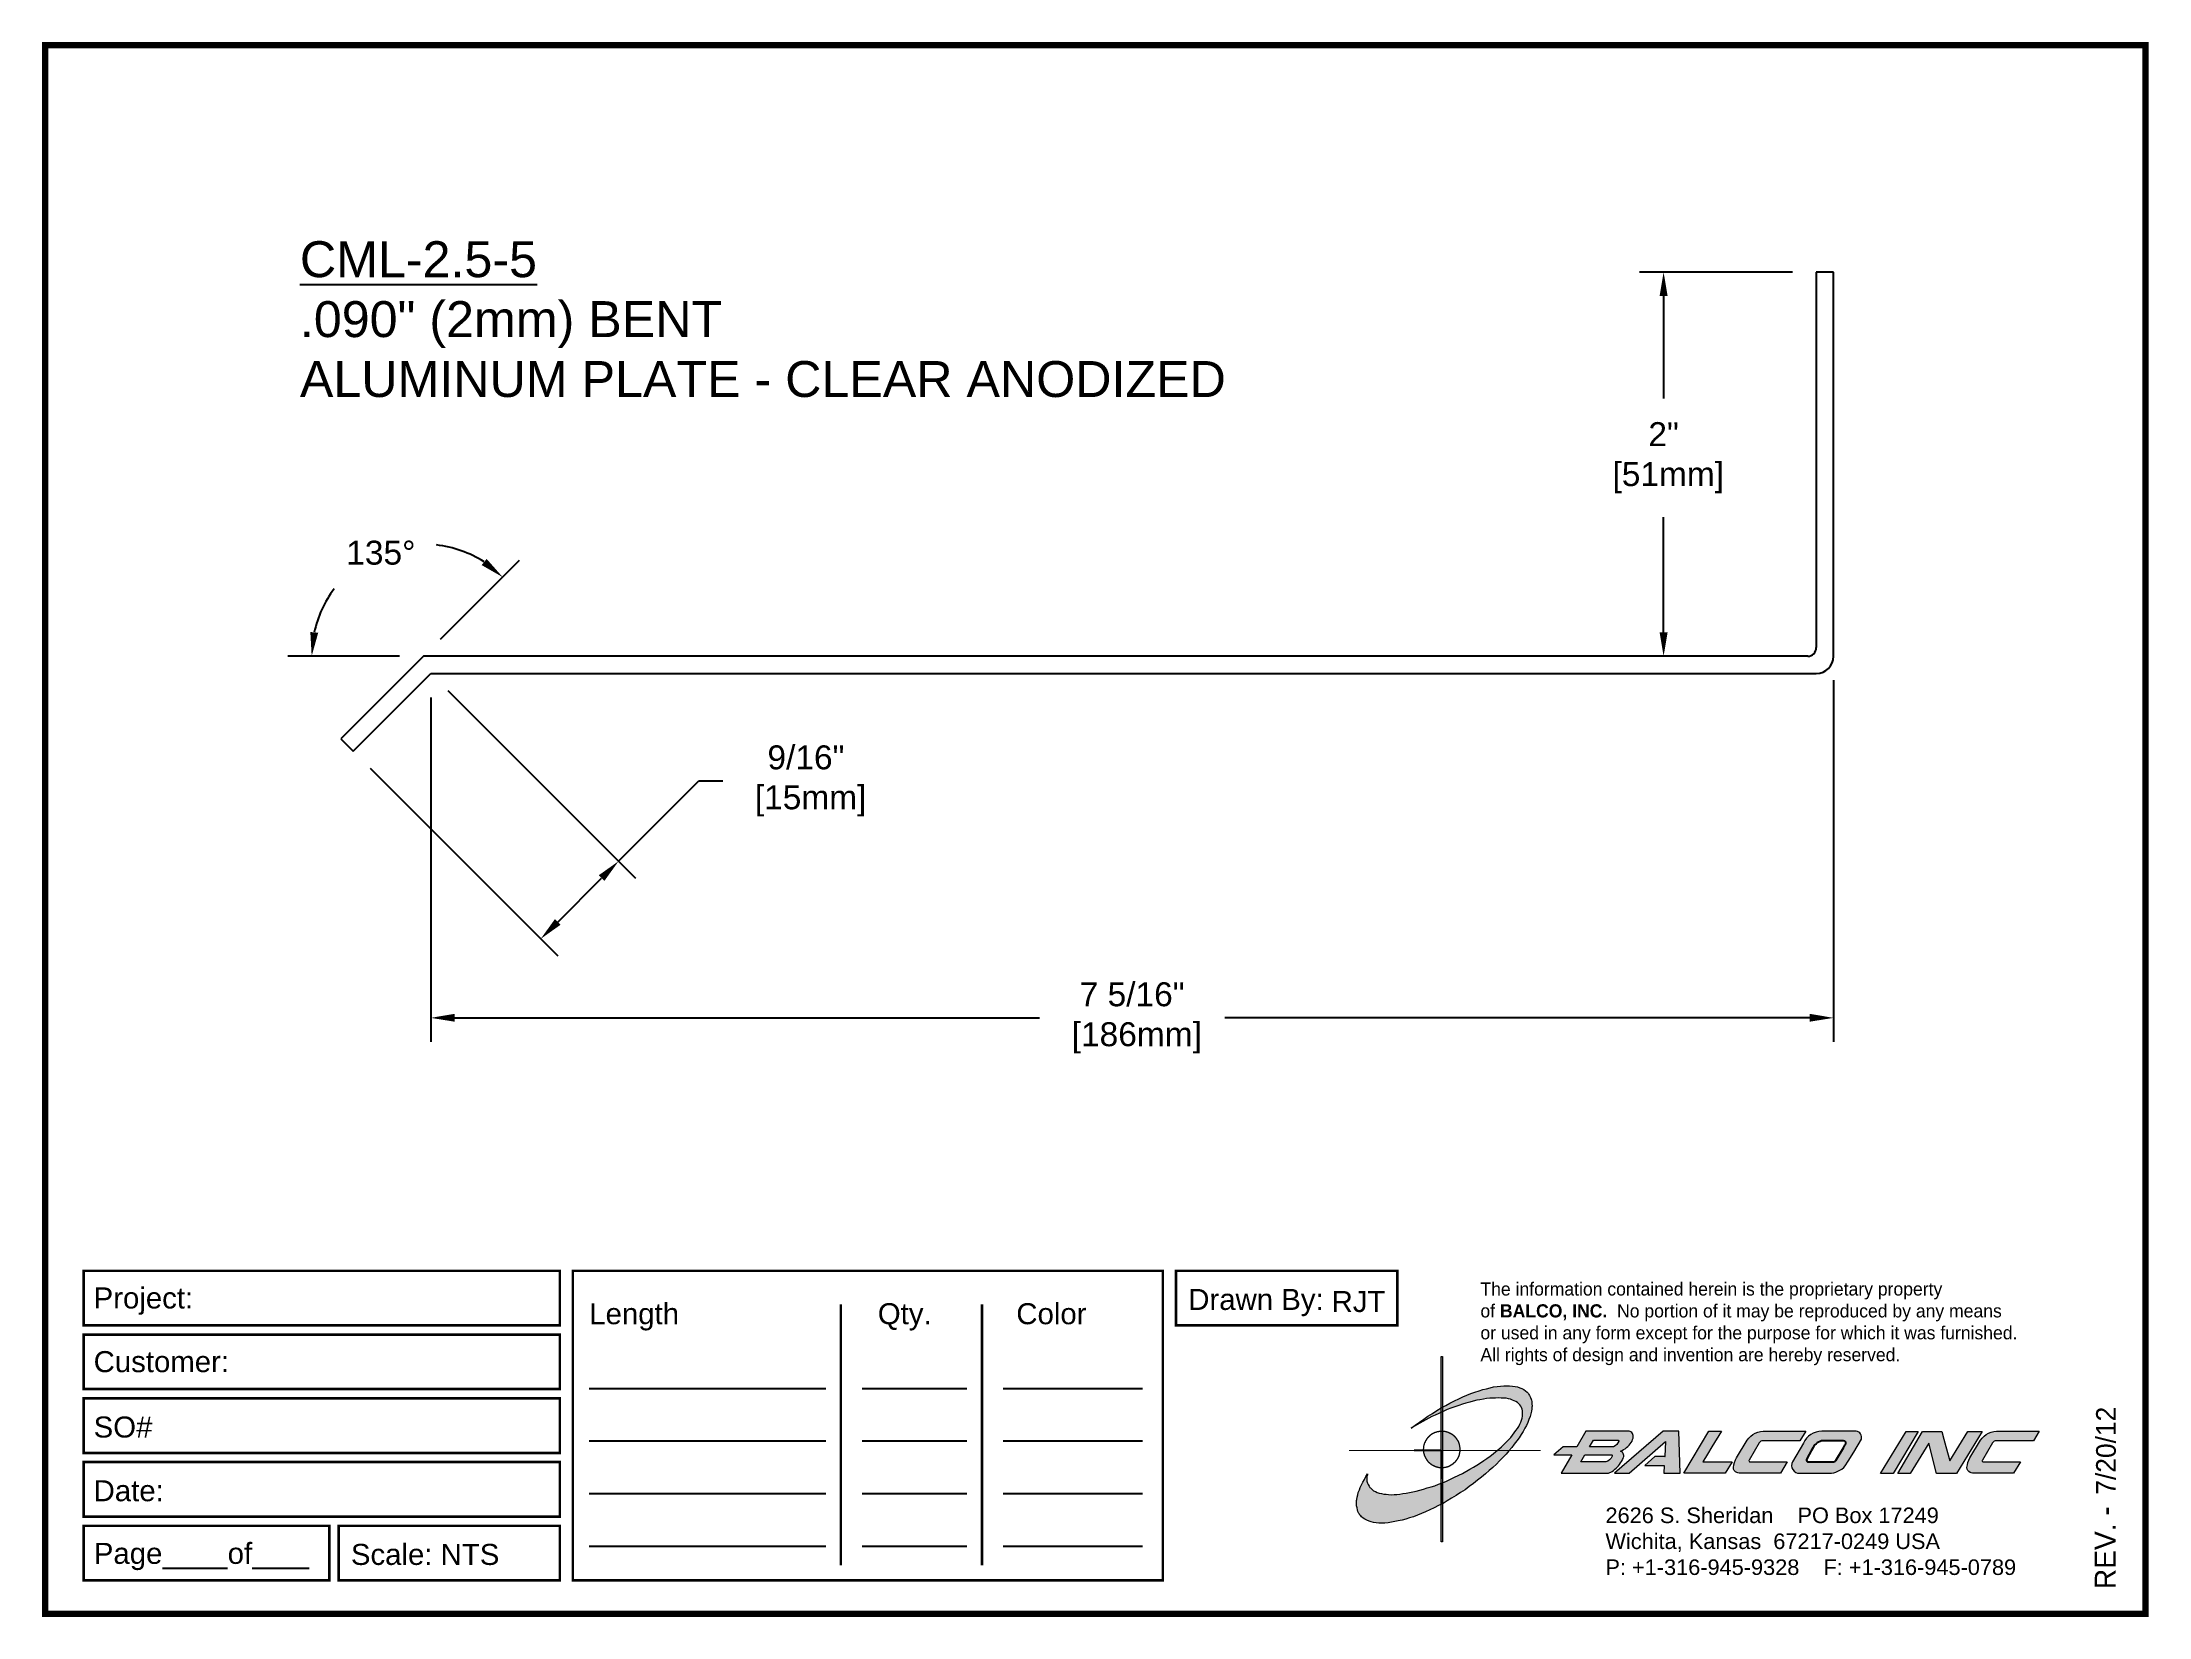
# Paper-space layout 'Breakout' of a CAD drawing. Header units: inches. Extents: x 0 to 10, y 0 to 7.5.
# The model-space entities are those that its viewports show. They can reach past a viewport. Long polylines and large blocks are cut down to what shows.
import ezdxf

# ---------------------------------------------------------------- set-up
doc = ezdxf.new("R2010")
doc.units = ezdxf.units.IN
doc.header["$MEASUREMENT"] = 0
for name, color, linetype in [('Border', 7, 'Continuous'), ('Dimensions', 3, 'Continuous'), ('Metals', 7, 'Continuous'), ('TEXT', 2, 'Continuous')]:
    doc.layers.add(name, color=color, linetype=linetype)
doc.styles.add('ARIAL', font='arial.ttf')
doc.styles.add('Copyright', font='ERASDEMI.TTF')
doc.dimstyles.new('Arial', dxfattribs={"dimtxt": 0.125, "dimasz": 0.125, "dimexe": 0.125, "dimexo": 0.125, "dimgap": 0.125, "dimtad": 0, "dimtih": 1, "dimtoh": 1, "dimdec": 4, "dimzin": 3, "dimdsep": 46, "dimlunit": 4, "dimtxsty": 'ARIAL', "dimcen": 0.125, "dimadec": 0, "dimazin": 0, "dimtfac": 1, "dimtdec": 4, "dimtofl": 0, "dimtmove": 0, "dimatfit": 3, "dimfxl": 0, "dimfrac": 2, "dimtolj": 1, "dimtzin": 0, "dimarcsym": 0})

# ---------------------------------------------------------------- blocks, each defined once
blk = doc.blocks.new('ACADlogo')
h = blk.add_hatch(color=256)
h.paths.add_polyline_path([(-3.346, 1.223), (-3.351, 1.223), (-3.351, 0.979), (-3.346, 0.982)])
h.paths.add_polyline_path([(-3.346, 0.961), (-3.351, 0.959), (-3.351, 0.868), (-3.346, 0.868)])
h.paths.add_polyline_path([(-3.346, 0.777), (-3.351, 0.777), (-3.351, 0.699), (-3.351, 0.695), (-3.35, 0.695), (-3.346, 0.695)])
h.paths.add_polyline_path([(-3.346, 0.864), (-3.346, 0.868), (-3.35, 0.868), (-3.351, 0.868), (-3.351, 0.777), (-3.346, 0.777), (-3.346, 0.778), (-3.348, 0.778)])
h.paths.add_polyline_path([(-3.346, 0.524), (-3.351, 0.521), (-3.351, 0.342), (-3.346, 0.342)])
h.paths.add_polyline_path([(-3.346, 0.695), (-3.351, 0.695), (-3.351, 0.621), (-3.346, 0.623)])
h.paths.add_polyline_path([(-3.346, 0.623), (-3.351, 0.621), (-3.351, 0.521), (-3.346, 0.524)])
h.paths.add_polyline_path([(-3.346, 0.982), (-3.351, 0.979), (-3.351, 0.959), (-3.346, 0.961)])
h = blk.add_hatch(color=175)
h.paths.add_polyline_path([(-3.518, 0.573), (-3.534, 0.571), (-3.548, 0.569), (-3.562, 0.567), (-3.576, 0.567), (-3.589, 0.566), (-3.602, 0.567), (-3.614, 0.568), (-3.625, 0.569), (-3.636, 0.572), (-3.646, 0.574), (-3.656, 0.577), (-3.664, 0.581), (-3.673, 0.585), (-3.679, 0.589), (-3.685, 0.595), (-3.688, 0.598), (-3.691, 0.6), (-3.695, 0.607), (-3.699, 0.614), (-3.703, 0.621), (-3.704, 0.626), (-3.705, 0.631), (-3.706, 0.637), (-3.706, 0.642), (-3.705, 0.648), (-3.705, 0.653), (-3.703, 0.659), (-3.702, 0.665), (-3.71, 0.652), (-3.717, 0.639), (-3.725, 0.626), (-3.731, 0.613), (-3.737, 0.601), (-3.741, 0.589), (-3.746, 0.577), (-3.749, 0.566), (-3.751, 0.555), (-3.753, 0.544), (-3.754, 0.538), (-3.754, 0.533), (-3.755, 0.523), (-3.754, 0.513), (-3.753, 0.508), (-3.752, 0.503), (-3.75, 0.494), (-3.748, 0.486), (-3.743, 0.477), (-3.74, 0.473), (-3.738, 0.469), (-3.734, 0.465), (-3.73, 0.461), (-3.723, 0.455), (-3.715, 0.449), (-3.706, 0.445), (-3.695, 0.44), (-3.685, 0.437), (-3.674, 0.434), (-3.661, 0.432), (-3.648, 0.431), (-3.634, 0.431), (-3.62, 0.431), (-3.604, 0.433), (-3.588, 0.435), (-3.572, 0.438), (-3.556, 0.441), (-3.538, 0.445), (-3.52, 0.449), (-3.503, 0.456), (-3.483, 0.461), (-3.464, 0.469), (-3.445, 0.477), (-3.426, 0.485), (-3.406, 0.494), (-3.385, 0.503), (-3.364, 0.514), (-3.351, 0.521), (-3.351, 0.621), (-3.364, 0.616), (-3.382, 0.609), (-3.4, 0.603), (-3.418, 0.598), (-3.436, 0.592), (-3.453, 0.587), (-3.47, 0.583), (-3.486, 0.579), (-3.503, 0.576)])
h.paths.add_polyline_path([(-3.215, 0.687), (-3.251, 0.667), (-3.289, 0.649), (-3.327, 0.631), (-3.345, 0.623), (-3.346, 0.623), (-3.346, 0.524), (-3.343, 0.525), (-3.323, 0.537), (-3.302, 0.549), (-3.28, 0.563), (-3.259, 0.577), (-3.238, 0.59), (-3.218, 0.605), (-3.198, 0.62), (-3.179, 0.635), (-3.16, 0.65), (-3.141, 0.665), (-3.123, 0.681), (-3.106, 0.696), (-3.089, 0.712), (-3.074, 0.727), (-3.058, 0.743), (-3.043, 0.759), (-3.03, 0.775), (-3.028, 0.777), (-3.085, 0.777), (-3.091, 0.772), (-3.105, 0.761), (-3.118, 0.75), (-3.134, 0.739), (-3.149, 0.729), (-3.165, 0.718), (-3.182, 0.707), (-3.198, 0.697)])
h.paths.add_polyline_path([(-2.921, 1.009), (-2.922, 1.015), (-2.924, 1.02), (-2.926, 1.029), (-2.931, 1.038), (-2.934, 1.043), (-2.936, 1.047), (-2.94, 1.05), (-2.943, 1.054), (-2.951, 1.06), (-2.959, 1.066), (-2.968, 1.071), (-2.978, 1.075), (-2.989, 1.079), (-3, 1.081), (-3.013, 1.083), (-3.026, 1.084), (-3.04, 1.084), (-3.054, 1.084), (-3.07, 1.083), (-3.085, 1.081), (-3.102, 1.079), (-3.118, 1.075), (-3.136, 1.07), (-3.153, 1.066), (-3.171, 1.06), (-3.191, 1.054), (-3.21, 1.047), (-3.229, 1.039), (-3.248, 1.031), (-3.268, 1.022), (-3.289, 1.012), (-3.31, 1.002), (-3.33, 0.991), (-3.346, 0.982), (-3.346, 0.961), (-3.342, 0.962), (-3.323, 0.971), (-3.305, 0.978), (-3.287, 0.984), (-3.268, 0.991), (-3.251, 0.996), (-3.234, 1.002), (-3.216, 1.007), (-3.199, 1.011), (-3.182, 1.015), (-3.167, 1.018), (-3.15, 1.021), (-3.136, 1.023), (-3.121, 1.025), (-3.107, 1.026), (-3.093, 1.026), (-3.079, 1.027), (-3.067, 1.026), (-3.054, 1.026), (-3.043, 1.025), (-3.032, 1.022), (-3.022, 1.02), (-3.013, 1.016), (-3.004, 1.013), (-2.997, 1.009), (-2.989, 1.005), (-2.983, 0.999), (-2.98, 0.996), (-2.978, 0.994), (-2.973, 0.987), (-2.969, 0.981), (-2.967, 0.973), (-2.965, 0.965), (-2.964, 0.957), (-2.964, 0.949), (-2.964, 0.944), (-2.965, 0.94), (-2.967, 0.93), (-2.969, 0.921), (-2.973, 0.911), (-2.978, 0.901), (-2.983, 0.891), (-2.989, 0.881), (-2.996, 0.871), (-3.004, 0.86), (-3.012, 0.849), (-3.021, 0.838), (-3.032, 0.827), (-3.042, 0.816), (-3.053, 0.805), (-3.065, 0.794), (-3.077, 0.783), (-3.085, 0.777), (-3.028, 0.777), (-3.016, 0.791), (-3.004, 0.806), (-2.992, 0.822), (-2.981, 0.837), (-2.971, 0.852), (-2.962, 0.866), (-2.954, 0.882), (-2.946, 0.896), (-2.939, 0.91), (-2.934, 0.924), (-2.929, 0.938), (-2.926, 0.944), (-2.925, 0.951), (-2.922, 0.963), (-2.92, 0.975), (-2.92, 0.982), (-2.919, 0.987), (-2.92, 0.999), (-2.92, 1.005)])
h.paths.add_polyline_path([(-3.372, 0.966), (-3.393, 0.953), (-3.415, 0.94), (-3.435, 0.925), (-3.455, 0.911), (-3.475, 0.897), (-3.494, 0.882), (-3.468, 0.898), (-3.439, 0.915), (-3.41, 0.93), (-3.396, 0.938), (-3.38, 0.945), (-3.351, 0.959), (-3.351, 0.979)])
h = blk.add_hatch(color=256)
h.paths.add_polyline_path([(-3.268, 0.814), (-3.27, 0.819), (-3.273, 0.824), (-3.276, 0.828), (-3.279, 0.833), (-3.282, 0.837), (-3.286, 0.841), (-3.29, 0.845), (-3.294, 0.849), (-3.298, 0.852), (-3.303, 0.855), (-3.308, 0.858), (-3.313, 0.86), (-3.318, 0.863), (-3.323, 0.864), (-3.328, 0.866), (-3.334, 0.867), (-3.339, 0.868), (-3.345, 0.868), (-3.346, 0.868), (-3.346, 0.777), (-3.335, 0.777), (-3.262, 0.777), (-3.262, 0.781), (-3.262, 0.787), (-3.263, 0.792), (-3.264, 0.798), (-3.265, 0.803), (-3.266, 0.808)])
h.paths.add_polyline_path([(-3.351, 0.777), (-3.436, 0.777), (-3.435, 0.773), (-3.435, 0.768), (-3.434, 0.762), (-3.432, 0.757), (-3.431, 0.752), (-3.428, 0.747), (-3.426, 0.742), (-3.423, 0.737), (-3.42, 0.732), (-3.417, 0.728), (-3.414, 0.723), (-3.41, 0.719), (-3.406, 0.716), (-3.401, 0.712), (-3.397, 0.709), (-3.392, 0.706), (-3.387, 0.704), (-3.382, 0.701), (-3.377, 0.699), (-3.372, 0.698), (-3.367, 0.696), (-3.361, 0.695), (-3.356, 0.695), (-3.351, 0.695)])
h.paths.add_polyline_path([(-3.346, 0.868), (-3.35, 0.868), (-3.351, 0.868), (-3.351, 0.777), (-3.346, 0.777)])
h = blk.add_hatch(color=256)
h.paths.add_polyline_path([(-2.438, 0.844, 0.412988), (-2.461, 0.869), (-2.663, 0.869), (-2.707, 0.794), (-2.771, 0.794), (-2.815, 0.755), (-2.73, 0.755), (-2.781, 0.668), (-2.563, 0.668, 0.107996), (-2.538, 0.677, 0.108939), (-2.494, 0.724, 0.080345), (-2.483, 0.745, 0.419497), (-2.499, 0.773, 0.149928), (-2.447, 0.815, 0.134283)])
h.paths.add_polyline_path([(-2.507, 0.821, -0.209012), (-2.532, 0.794), (-2.538, 0.794), (-2.646, 0.794), (-2.627, 0.825), (-2.51, 0.825, -0.56619)], flags=16)
h.paths.add_polyline_path([(-2.538, 0.75, -0.241309), (-2.569, 0.722), (-2.688, 0.722), (-2.669, 0.755), (-2.541, 0.755, -0.56619)], flags=16)
for points in [[(-2.285, 0.819), (-2.287, 0.748), (-2.335, 0.748), (-2.383, 0.705), (-2.29, 0.705), (-2.292, 0.668), (-2.215, 0.668), (-2.221, 0.869), (-2.295, 0.869), (-2.527, 0.668), (-2.458, 0.668)], [(-2.018, 0.869), (-2.079, 0.869), (-2.198, 0.668), (-2, 0.668), (-1.968, 0.722), (-2.107, 0.722), (-2.085, 0.759), (-2.064, 0.794)], [(-1.617, 0.869), (-1.807, 0.869, 0.270182), (-1.896, 0.825), (-1.946, 0.742, 0.109019), (-1.961, 0.695, 0.340665), (-1.945, 0.672, 0.129907), (-1.923, 0.668), (-1.738, 0.668), (-1.706, 0.722), (-1.878, 0.722), (-1.882, 0.722, -0.601242), (-1.887, 0.731), (-1.838, 0.813, -0.253048), (-1.821, 0.823), (-1.645, 0.823)], [(-1.083, 0.867), (-1.14, 0.867), (-1.261, 0.667), (-1.26, 0.667), (-1.202, 0.667)], [(-0.96, 0.83), (-0.969, 0.867), (-1.061, 0.867), (-1.179, 0.667), (-1.12, 0.667), (-1.031, 0.812), (-0.995, 0.667), (-0.9, 0.667), (-0.778, 0.867), (-0.846, 0.867), (-0.931, 0.727), (-0.951, 0.795)], [(-0.507, 0.869), (-0.697, 0.869, 0.270182), (-0.786, 0.825), (-0.836, 0.742, 0.109019), (-0.85, 0.695, 0.340665), (-0.835, 0.672, 0.129907), (-0.812, 0.668), (-0.628, 0.668), (-0.595, 0.722), (-0.768, 0.722), (-0.772, 0.722, -0.601242), (-0.777, 0.731), (-0.728, 0.813, -0.253048), (-0.71, 0.823), (-0.534, 0.823)], [(-3.346, 0.623), (-3.351, 0.621), (-3.351, 0.521), (-3.346, 0.524)]]:
    blk.add_hatch(color=256).paths.add_polyline_path(points)
h = blk.add_hatch(color=256)
h.paths.add_polyline_path([(-1.377, 0.868), (-1.383, 0.868), (-1.383, 0.868), (-1.44, 0.868), (-1.492, 0.868), (-1.541, 0.868, 0.297712), (-1.628, 0.811), (-1.68, 0.723, 0.585116), (-1.646, 0.668), (-1.506, 0.668, 0.210586), (-1.429, 0.703), (-1.415, 0.726), (-1.389, 0.769), (-1.352, 0.831, 0.4352)])
h.paths.add_polyline_path([(-1.437, 0.823, -0.603783), (-1.428, 0.805), (-1.431, 0.801), (-1.434, 0.796), (-1.438, 0.789), (-1.474, 0.728, -0.229001), (-1.489, 0.722), (-1.494, 0.722), (-1.501, 0.722), (-1.597, 0.722), (-1.604, 0.722, -0.492401), (-1.613, 0.734), (-1.601, 0.757), (-1.591, 0.775), (-1.582, 0.791, -0.238368), (-1.535, 0.823)], flags=16)
for q in [(-3.48, 0.777), (-3.351, 0.642)]:
    blk.add_line((-3.351, 0.777), q)
at = {"color": 7, "lineweight": 0}
for points in [[(-3.351, 1.223), (-3.346, 1.223), (-3.346, 0.342), (-3.351, 0.342), (-3.351, 1.223)], [(-2.292, 0.668), (-2.215, 0.668), (-2.221, 0.869), (-2.295, 0.869), (-2.527, 0.668), (-2.458, 0.668), (-2.285, 0.819), (-2.287, 0.748), (-2.286, 0.748), (-2.335, 0.748), (-2.383, 0.705), (-2.29, 0.705), (-2.292, 0.668), (-2.292, 0.668)], [(-2.198, 0.668), (-2.079, 0.869), (-2.018, 0.869), (-2.064, 0.794), (-2.085, 0.759), (-2.107, 0.722), (-1.968, 0.722), (-2, 0.668), (-2.198, 0.668), (-2.198, 0.668)], [(-1.383, 0.868), (-1.383, 0.868)], [(-1.261, 0.667), (-1.14, 0.867), (-1.083, 0.867), (-1.202, 0.667), (-1.26, 0.667), (-1.261, 0.667), (-1.261, 0.667)], [(-0.9, 0.667), (-0.995, 0.667), (-1.031, 0.812), (-1.12, 0.667), (-1.179, 0.667), (-1.061, 0.867), (-0.969, 0.867), (-0.96, 0.83), (-0.951, 0.795), (-0.931, 0.727), (-0.846, 0.867), (-0.778, 0.867), (-0.9, 0.667), (-0.9, 0.667)]]:
    blk.add_lwpolyline(points, dxfattribs=at)
at = {"color": 175, "lineweight": 0}
blk.add_lwpolyline([(-2.926, 1.029), (-2.924, 1.02), (-2.922, 1.015), (-2.921, 1.009), (-2.92, 1.005), (-2.92, 0.999), (-2.919, 0.987), (-2.92, 0.982), (-2.92, 0.975), (-2.922, 0.963), (-2.925, 0.951), (-2.926, 0.944), (-2.929, 0.938), (-2.934, 0.924), (-2.939, 0.91), (-2.946, 0.896), (-2.954, 0.882), (-2.962, 0.866), (-2.971, 0.852), (-2.981, 0.837), (-2.992, 0.822), (-3.004, 0.806), (-3.016, 0.791), (-3.03, 0.775), (-3.043, 0.759), (-3.058, 0.743), (-3.074, 0.727), (-3.089, 0.712), (-3.106, 0.696), (-3.123, 0.681), (-3.141, 0.665), (-3.16, 0.65), (-3.179, 0.635), (-3.198, 0.62), (-3.218, 0.605), (-3.238, 0.59), (-3.259, 0.577), (-3.28, 0.563), (-3.302, 0.549), (-3.323, 0.537), (-3.343, 0.525), (-3.364, 0.514), (-3.385, 0.503), (-3.406, 0.494), (-3.426, 0.485), (-3.445, 0.477), (-3.464, 0.469), (-3.483, 0.461), (-3.503, 0.456), (-3.52, 0.449), (-3.538, 0.445), (-3.556, 0.441), (-3.572, 0.438), (-3.588, 0.435), (-3.604, 0.433), (-3.62, 0.431), (-3.634, 0.431), (-3.648, 0.431), (-3.661, 0.432), (-3.674, 0.434), (-3.685, 0.437), (-3.695, 0.44), (-3.706, 0.445), (-3.715, 0.449), (-3.723, 0.455), (-3.73, 0.461), (-3.734, 0.465), (-3.738, 0.469), (-3.74, 0.473), (-3.743, 0.477), (-3.748, 0.486), (-3.75, 0.494), (-3.752, 0.503), (-3.753, 0.508), (-3.754, 0.513), (-3.755, 0.523), (-3.754, 0.533), (-3.754, 0.538), (-3.753, 0.544), (-3.751, 0.555), (-3.749, 0.566), (-3.746, 0.577), (-3.741, 0.589), (-3.737, 0.601), (-3.731, 0.613), (-3.725, 0.626), (-3.717, 0.639), (-3.71, 0.652), (-3.702, 0.665), (-3.703, 0.659), (-3.705, 0.653), (-3.705, 0.648), (-3.706, 0.642), (-3.706, 0.637), (-3.705, 0.631), (-3.704, 0.626), (-3.703, 0.621), (-3.699, 0.614), (-3.695, 0.607), (-3.691, 0.6), (-3.688, 0.598), (-3.685, 0.595), (-3.679, 0.589), (-3.673, 0.585), (-3.664, 0.581), (-3.656, 0.577), (-3.646, 0.574), (-3.636, 0.572), (-3.625, 0.569), (-3.614, 0.568), (-3.602, 0.567), (-3.589, 0.566), (-3.576, 0.567), (-3.562, 0.567), (-3.548, 0.569), (-3.534, 0.571), (-3.518, 0.573), (-3.503, 0.576), (-3.486, 0.579), (-3.47, 0.583), (-3.453, 0.587), (-3.436, 0.592), (-3.418, 0.598), (-3.4, 0.603), (-3.382, 0.609), (-3.364, 0.616), (-3.345, 0.623), (-3.327, 0.631), (-3.289, 0.649), (-3.251, 0.667), (-3.215, 0.687), (-3.198, 0.697), (-3.182, 0.707), (-3.165, 0.718), (-3.149, 0.729), (-3.134, 0.739), (-3.118, 0.75), (-3.105, 0.761), (-3.091, 0.772), (-3.077, 0.783), (-3.065, 0.794), (-3.053, 0.805), (-3.042, 0.816), (-3.032, 0.827), (-3.021, 0.838), (-3.012, 0.849), (-3.004, 0.86), (-2.996, 0.871), (-2.989, 0.881), (-2.983, 0.891), (-2.978, 0.901), (-2.973, 0.911), (-2.969, 0.921), (-2.967, 0.93), (-2.965, 0.94), (-2.964, 0.944), (-2.964, 0.949), (-2.964, 0.957), (-2.965, 0.965), (-2.967, 0.973), (-2.969, 0.981), (-2.973, 0.987), (-2.978, 0.994), (-2.98, 0.996), (-2.983, 0.999), (-2.989, 1.005), (-2.997, 1.009), (-3.004, 1.013), (-3.013, 1.016), (-3.022, 1.02), (-3.032, 1.022), (-3.043, 1.025), (-3.054, 1.026), (-3.067, 1.026), (-3.079, 1.027), (-3.093, 1.026), (-3.107, 1.026), (-3.121, 1.025), (-3.136, 1.023), (-3.15, 1.021), (-3.167, 1.018), (-3.182, 1.015), (-3.199, 1.011), (-3.216, 1.007), (-3.234, 1.002), (-3.251, 0.996), (-3.268, 0.991), (-3.287, 0.984), (-3.305, 0.978), (-3.323, 0.971), (-3.342, 0.962), (-3.38, 0.945), (-3.396, 0.938), (-3.41, 0.93), (-3.439, 0.915), (-3.468, 0.898), (-3.494, 0.882), (-3.475, 0.897), (-3.455, 0.911), (-3.435, 0.925), (-3.415, 0.94), (-3.393, 0.953), (-3.372, 0.966), (-3.351, 0.979), (-3.33, 0.991), (-3.31, 1.002), (-3.289, 1.012), (-3.268, 1.022), (-3.248, 1.031), (-3.229, 1.039), (-3.21, 1.047), (-3.191, 1.054), (-3.171, 1.06), (-3.153, 1.066), (-3.136, 1.07), (-3.118, 1.075), (-3.102, 1.079), (-3.085, 1.081), (-3.07, 1.083), (-3.054, 1.084), (-3.04, 1.084), (-3.026, 1.084), (-3.013, 1.083), (-3, 1.081), (-2.989, 1.079), (-2.978, 1.075), (-2.968, 1.071), (-2.959, 1.066), (-2.951, 1.06), (-2.943, 1.054), (-2.94, 1.05), (-2.936, 1.047), (-2.934, 1.043), (-2.931, 1.038), (-2.926, 1.029), (-2.926, 1.029)], dxfattribs=at)
at = {"color": 7, "lineweight": 0, "const_width": 0.0064}
blk.add_lwpolyline([(-3.262, 0.781), (-3.262, 0.787), (-3.263, 0.792), (-3.264, 0.798), (-3.265, 0.803), (-3.266, 0.808), (-3.268, 0.814), (-3.27, 0.819), (-3.273, 0.824), (-3.276, 0.828), (-3.279, 0.833), (-3.282, 0.837), (-3.286, 0.841), (-3.29, 0.845), (-3.294, 0.849), (-3.298, 0.852), (-3.303, 0.855), (-3.308, 0.858), (-3.313, 0.86), (-3.318, 0.863), (-3.323, 0.864), (-3.328, 0.866), (-3.334, 0.867), (-3.339, 0.868), (-3.345, 0.868), (-3.35, 0.868), (-3.356, 0.868), (-3.361, 0.867), (-3.367, 0.866), (-3.372, 0.865), (-3.377, 0.863), (-3.382, 0.862), (-3.387, 0.859), (-3.392, 0.857), (-3.397, 0.854), (-3.401, 0.851), (-3.406, 0.847), (-3.41, 0.843), (-3.414, 0.839), (-3.417, 0.835), (-3.42, 0.831), (-3.423, 0.826), (-3.426, 0.821), (-3.428, 0.816), (-3.431, 0.811), (-3.432, 0.806), (-3.434, 0.801), (-3.435, 0.795), (-3.435, 0.79), (-3.436, 0.784), (-3.436, 0.779), (-3.435, 0.773), (-3.435, 0.768), (-3.434, 0.762), (-3.432, 0.757), (-3.431, 0.752), (-3.428, 0.747), (-3.426, 0.742), (-3.423, 0.737), (-3.42, 0.732), (-3.417, 0.728), (-3.414, 0.723), (-3.41, 0.719), (-3.406, 0.716), (-3.401, 0.712), (-3.397, 0.709), (-3.392, 0.706), (-3.387, 0.704), (-3.382, 0.701), (-3.377, 0.699), (-3.372, 0.698), (-3.367, 0.696), (-3.361, 0.695), (-3.356, 0.695), (-3.35, 0.695), (-3.345, 0.695), (-3.339, 0.695), (-3.334, 0.696), (-3.328, 0.697), (-3.323, 0.698), (-3.318, 0.7), (-3.313, 0.702), (-3.308, 0.705), (-3.303, 0.708), (-3.298, 0.711), (-3.294, 0.714), (-3.29, 0.718), (-3.286, 0.721), (-3.282, 0.726), (-3.279, 0.73), (-3.276, 0.734), (-3.273, 0.739), (-3.27, 0.744), (-3.268, 0.749), (-3.266, 0.754), (-3.265, 0.76), (-3.264, 0.765), (-3.263, 0.77), (-3.262, 0.776), (-3.262, 0.781)], dxfattribs=at)
at = {"color": 7, "lineweight": 0}
for points in [[(-2.447, 0.815, 0.130368), (-2.438, 0.843, 0.448367), (-2.463, 0.869), (-2.663, 0.869), (-2.707, 0.794), (-2.771, 0.794), (-2.815, 0.755), (-2.73, 0.755), (-2.781, 0.668), (-2.563, 0.668, 0.107996), (-2.538, 0.677, 0.108939), (-2.494, 0.724, 0.077395), (-2.484, 0.744, 0.430878), (-2.499, 0.773, 0.149928)], [(-2.507, 0.821, -0.209012), (-2.532, 0.794), (-2.538, 0.794), (-2.646, 0.794), (-2.627, 0.825), (-2.512, 0.825), (-2.509, 0.825, -0.531288)], [(-1.838, 0.813), (-1.887, 0.731, 0.587385), (-1.882, 0.722), (-1.878, 0.722), (-1.706, 0.722), (-1.738, 0.668), (-1.923, 0.668, -0.129907), (-1.945, 0.672, -0.349839), (-1.961, 0.696, -0.107341), (-1.946, 0.742), (-1.896, 0.825, -0.270182), (-1.807, 0.869), (-1.617, 0.869), (-1.645, 0.823), (-1.821, 0.823, 0.252436)], [(-1.68, 0.723, 0.585116), (-1.646, 0.668), (-1.506, 0.668, 0.210586), (-1.429, 0.703), (-1.415, 0.726), (-1.389, 0.769), (-1.352, 0.831, 0.4352), (-1.377, 0.868), (-1.383, 0.868), (-1.383, 0.868), (-1.44, 0.868), (-1.492, 0.868), (-1.541, 0.868, 0.297712), (-1.628, 0.811)], [(-0.728, 0.813), (-0.777, 0.731, 0.587385), (-0.772, 0.722), (-0.768, 0.722), (-0.595, 0.722), (-0.628, 0.668), (-0.812, 0.668, -0.129907), (-0.835, 0.672, -0.349839), (-0.85, 0.696, -0.107341), (-0.836, 0.742), (-0.786, 0.825, -0.270182), (-0.697, 0.869), (-0.507, 0.869), (-0.534, 0.823), (-0.71, 0.823, 0.252436)], [(-2.569, 0.722), (-2.688, 0.722), (-2.669, 0.755), (-2.543, 0.755), (-2.54, 0.755, -0.531288), (-2.538, 0.75, -0.241309)]]:
    blk.add_lwpolyline(points, format="xyb", close=True, dxfattribs=at)
blk.add_lwpolyline([(-1.437, 0.823), (-1.535, 0.823, 0.238368), (-1.582, 0.791), (-1.591, 0.775), (-1.601, 0.757), (-1.613, 0.734, 0.490298), (-1.604, 0.722), (-1.597, 0.722), (-1.501, 0.722), (-1.494, 0.722), (-1.489, 0.722, 0.229001), (-1.474, 0.728), (-1.438, 0.789), (-1.434, 0.796), (-1.431, 0.801), (-1.428, 0.805, 0.603783)], format="xyb", close=True)
blk.add_lwpolyline([(-2.879, 0.777, 0.00455, 0.00455, 0), (-3.791, 0.777, 0.00183, 0.00183, 0), (-3.791, 0.777, 0.00183, 0.00183, 0)], format="xyseb", dxfattribs=at)
blk = doc.blocks.new('Quantity Data')
at = {"layer": 'Border', "color": 253}
for p, q in [((2.755, 1.254), (3.881, 1.254)), ((4.054, 1.254), (4.553, 1.254)), ((4.725, 1.254), (5.389, 1.254)), ((2.755, 1.004), (3.881, 1.004)), ((4.054, 1.004), (4.553, 1.004)), ((4.725, 1.004), (5.389, 1.004)), ((2.755, 0.754), (3.881, 0.754)), ((4.054, 0.754), (4.553, 0.754)), ((4.725, 0.754), (5.389, 0.754)), ((2.755, 0.504), (3.881, 0.504)), ((4.054, 0.504), (4.553, 0.504)), ((4.725, 0.504), (5.389, 0.504))]:
    blk.add_line(p, q, dxfattribs=at)
at = {"layer": 'Border', "const_width": 0.0125}
blk.add_lwpolyline([(5.485, 0.341), (2.678, 0.341), (2.678, 1.813), (5.485, 1.813)], close=True, dxfattribs=at)
for points in [[(3.953, 1.653), (3.953, 0.412)], [(4.625, 1.653), (4.625, 0.412)]]:
    blk.add_lwpolyline(points, dxfattribs=at)
at = {"layer": 'Border', "style": 'ARIAL'}
for s, p in [('Length', (2.756, 1.559)), ('Qty.', (4.129, 1.559)), ('Color', (4.788, 1.559))]:
    blk.add_text(s, height=0.1, dxfattribs=at).set_placement(p)
blk = doc.blocks.new('Drawn By')
at = {"layer": 'Border', "const_width": 0.0125}
blk.add_lwpolyline([(5.38, 1.813), (6.432, 1.813), (6.432, 1.554), (5.38, 1.554)], close=True, dxfattribs=at)
at = {"layer": 'Border', "style": 'ARIAL'}
blk.add_text('Drawn By: ', height=0.1, dxfattribs=at).set_placement((5.438, 1.627))
blk.add_attdef('XXX', (6.12, 1.617), '', height=0.1, dxfattribs=at)
blk = doc.blocks.new('Project Info')
at = {"layer": 'Border', "const_width": 0.0125}
for points in [[(0.182, 1.813), (2.448, 1.813), (2.448, 1.554), (0.182, 1.554)], [(0.182, 1.51), (2.448, 1.51), (2.448, 1.251), (0.182, 1.251)], [(0.182, 1.207), (2.448, 1.207), (2.448, 0.947), (0.182, 0.947)], [(0.182, 0.904), (2.448, 0.904), (2.448, 0.644), (0.182, 0.644)], [(0.182, 0.6), (1.352, 0.6), (1.352, 0.341), (0.182, 0.341)], [(1.396, 0.6), (2.448, 0.6), (2.448, 0.341), (1.396, 0.341)]]:
    blk.add_lwpolyline(points, close=True, dxfattribs=at)
at = {"layer": 'Border', "style": 'ARIAL'}
for s, p in [('Project:', (0.23, 1.634)), ('Customer:', (0.23, 1.331)), ('SO#', (0.23, 1.02)), ('Date:', (0.23, 0.717)), ('Page%%u        %%uof%%u       ', (0.231, 0.419)), ('Scale: NTS', (1.454, 0.414))]:
    blk.add_text(s, height=0.1, dxfattribs=at).set_placement(p)
blk = doc.blocks.new('REV')
at = {"style": 'Copyright'}
blk.add_text('REV. -', height=0.1, rotation=90, dxfattribs=at).set_placement((-0.142, 0.117))
at = {"style": 'Copyright', "flags": 4}
blk.add_attdef('REVISIONDATE', (-0.142, 0.566), '', height=0.0938, rotation=90, dxfattribs=at)
blk = doc.blocks.new('*D13')
at = {"layer": 'Defpoints', "color": 0}
for p in [(-23.359, -43.781), (-23.764, -44.187), (-22.785, -45.166)]:
    blk.add_point(p, dxfattribs=at)
at = {"layer": 'Dimensions', "color": 0, "lineweight": -2}
for p, q in [((-23.27, -43.87), (-22.291, -44.849)), ((-23.675, -44.275), (-22.696, -45.254)), ((-22.379, -44.761), (-21.96, -44.342)), ((-21.96, -44.342), (-21.835, -44.342)), ((-22.696, -45.078), (-22.468, -44.849))]:
    blk.add_line(p, q, dxfattribs=at)
at = {"layer": 'Dimensions', "color": 0}
for points in [[(-22.482, -44.834), (-22.453, -44.864), (-22.379, -44.761)], [(-22.711, -45.063), (-22.681, -45.092), (-22.785, -45.166)]]:
    blk.add_solid(points, dxfattribs=at)
at = {"layer": 'Dimensions', "color": 0, "insert": (-21.401, -44.342), "char_height": 0.125, "attachment_point": 5, "style": 'ARIAL'}
blk.add_mtext('\\A1;9/16"\\P [15mm]', dxfattribs=at)
blk = doc.blocks.new('*D14')
at = {"layer": 'Defpoints', "color": 0}
for p in [(-16.039, -43.691), (-23.359, -43.781), (-16.039, -45.578)]:
    blk.add_point(p, dxfattribs=at)
at = {"layer": 'Dimensions', "color": 0, "lineweight": -2}
for p, q in [((-16.039, -43.816), (-16.039, -45.703)), ((-23.359, -43.906), (-23.359, -45.703)), ((-23.234, -45.578), (-20.182, -45.578)), ((-16.164, -45.578), (-19.216, -45.578))]:
    blk.add_line(p, q, dxfattribs=at)
at = {"layer": 'Dimensions', "color": 0}
for points in [[(-23.234, -45.557), (-23.234, -45.598), (-23.359, -45.578)], [(-16.164, -45.557), (-16.164, -45.598), (-16.039, -45.578)]]:
    blk.add_solid(points, dxfattribs=at)
at = {"layer": 'Dimensions', "color": 0, "insert": (-19.699, -45.578), "char_height": 0.125, "attachment_point": 5, "style": 'ARIAL'}
blk.add_mtext('\\A1;7 5/16"\\P [186mm]', dxfattribs=at)
blk = doc.blocks.new('*D16')
at = {"layer": 'Defpoints', "color": 0}
for p in [(-16.129, -41.688), (-16.926, -43.691), (-16.212, -43.691)]:
    blk.add_point(p, dxfattribs=at)
at = {"layer": 'Dimensions', "color": 0, "lineweight": -2}
for p, q in [((-16.254, -41.688), (-17.051, -41.688)), ((-16.926, -41.813), (-16.926, -42.347)), ((-16.926, -43.566), (-16.926, -42.966)), ((-16.337, -43.691), (-17.051, -43.691))]:
    blk.add_line(p, q, dxfattribs=at)
at = {"layer": 'Dimensions', "color": 0}
for points in [[(-16.947, -41.813), (-16.905, -41.813), (-16.926, -41.688)], [(-16.947, -43.566), (-16.905, -43.566), (-16.926, -43.691)]]:
    blk.add_solid(points, dxfattribs=at)
at = {"layer": 'Dimensions', "color": 0, "insert": (-16.926, -42.656), "char_height": 0.125, "attachment_point": 5, "style": 'ARIAL'}
blk.add_mtext('\\A1;2"\\P [51mm]', dxfattribs=at)
blk = doc.blocks.new('*D17')
at = {"layer": 'Defpoints', "color": 0}
for p in [(-23.396, -43.108), (-23.396, -43.691), (-23.396, -43.691), (-18.65, -43.691), (-23.827, -44.123)]:
    blk.add_point(p, dxfattribs=at)
at = {"layer": 'Dimensions', "color": 0, "lineweight": -2}
for p, q in [((-23.307, -43.603), (-22.895, -43.19)), ((-23.521, -43.691), (-24.105, -43.691))]:
    blk.add_line(p, q, dxfattribs=at)
for start, end in [(57.2899, 83.4254), (143.1007, 167.7101)]:
    blk.add_arc((-23.396, -43.691), 0.584, start, end, dxfattribs=at)
at = {"layer": 'Dimensions', "color": 0}
for points in [[(-23.067, -43.184), (-23.093, -43.216), (-22.983, -43.279)], [(-23.946, -43.569), (-23.987, -43.565), (-23.98, -43.691)]]:
    blk.add_solid(points, dxfattribs=at)
at = {"layer": 'Dimensions', "color": 0, "insert": (-23.619, -43.152), "char_height": 0.125, "attachment_point": 5, "style": 'ARIAL'}
blk.add_mtext('\\A1;135°', dxfattribs=at)

msp = doc.modelspace()

# ---------------------------------------------------------------- linework, layer by layer
at = {"layer": 'Metals'}
for p, q in [((-16.03923, -41.68767), (-16.12923, -41.68767)), ((-16.12923, -41.68767), (-16.12923, -43.64642)), ((-16.03923, -43.69142), (-16.03923, -41.68767)), ((-23.39579, -43.69142), (-23.82748, -44.12311)), ((-16.17423, -43.69142), (-23.39579, -43.69142)), ((-23.76384, -44.18675), (-23.35851, -43.78142)), ((-23.35851, -43.78142), (-16.12923, -43.78142)), ((-23.82748, -44.12311), (-23.76384, -44.18675))]:
    msp.add_line(p, q, dxfattribs=at)
for centre, radius, end in [((-16.17423, -43.64642), 0.045, 0), ((-16.12923, -43.69142), 0.09, 360)]:
    msp.add_arc(centre, radius, 270, end, dxfattribs=at)

# ---------------------------------------------------------------- texts
at = {"layer": 'TEXT', "insert": (-24.04149, -41.52652), "char_height": 0.25, "width": 9.6875, "attachment_point": 1, "style": 'ARIAL'}
msp.add_mtext('{\\H0.75x;\\LCML-2.5-5\\P\\l.090" (2mm) BENT\\PALUMINUM PLATE - CLEAR ANODIZED }', dxfattribs=at)

# ---------------------------------------------------------------- dimensions: what is measured, and where the dimension line sits
at = {"layer": 'Dimensions'}
for base, p1, p2, angle, picture, middle, dimtype in [((-16.9259788062, -43.6914156314), (-16.1292292787, -41.6876656314), (-16.212231804, -43.6914156314), 90, '*D16', (-16.9259788062, -42.6564156314), 160), ((-22.78451, -45.16607), (-23.35851, -43.78142), (-23.76384, -44.18675), 225, '*D13', (-21.40066, -44.34191), 161)]:
    dim = msp.add_linear_dim(base=base, p1=p1, p2=p2, angle=angle, dimstyle='Arial', override={"dimpost": '\\X'}, dxfattribs=at)
    dim.commit()
    dim.dimension.update_dxf_attribs({"geometry": picture, "text_midpoint": middle, "dimtype": dimtype})
dim = msp.add_angular_dim_2l(base=(-23.39579, -43.10755), line1=((-18.64973, -43.69142), (-23.39579, -43.69142)), line2=((-23.39579, -43.69142), (-23.82748, -44.12311)), dimstyle='Arial', override={"dimpost": '\\X'}, dxfattribs=at)
dim.commit()
dim.dimension.update_dxf_attribs({"geometry": '*D17', "text_midpoint": (-23.61923, -43.15199)})
dim = msp.add_linear_dim(base=(-16.03923, -45.57766), p1=(-23.35851, -43.78142), p2=(-16.03923, -43.69142), dimstyle='Arial', override={"dimpost": '\\X'}, dxfattribs=at)
dim.commit()
dim.dimension.update_dxf_attribs({"geometry": '*D14', "text_midpoint": (-19.69887, -45.57766), "dimtype": 160})

psp = doc.layouts.new('Breakout')

# ---------------------------------------------------------------- linework, layer by layer
at = {"layer": 'Border', "const_width": 0.03}
psp.add_lwpolyline([(0.015, 7.476), (10.008, 7.476), (10.008, 0.015), (0.015, 0.015)], close=True, dxfattribs=at)

# ---------------------------------------------------------------- block references
for name, p in [('Project Info', (0.015, -0.167)), ('Quantity Data', (-0.153, -0.167))]:
    psp.add_blockref(name, p)
psp.add_blockref('Drawn By', (0.015, -0.167)).add_auto_attribs({'XXX': 'RJT'})
at = {"layer": 'Border'}
psp.add_blockref('ACADlogo', (10.008, 0.015), dxfattribs=at)
at = {"layer": 'TEXT'}
psp.add_blockref('REV', (10.008, 0.015), dxfattribs=at).add_auto_attribs({'REVISIONDATE': '7/20/12'})

# ---------------------------------------------------------------- texts
at = {"insert": (6.843, 1.591), "char_height": 0.0625, "width": 50.295, "attachment_point": 1, "style": 'Copyright'}
psp.add_mtext('The information contained herein is the proprietary property\\Pof {\\fEras Bold ITC|b0|i0|c0|p34;BALCO, INC.}  No portion of it may be reproduced by any means\\Por used in any form except for the purpose for which it was furnished.\\PAll rights of design and invention are hereby reserved.', dxfattribs=at)
at = {"layer": 'Border', "insert": (7.438, 0.52), "char_height": 0.074, "width": 2.3438, "attachment_point": 1, "style": 'ARIAL'}
psp.add_mtext('2626 S. Sheridan    PO Box 17249\\PWichita, Kansas  67217-0249 USA \\PP: +1-316-945-9328    F: +1-316-945-0789', dxfattribs=at)

# ---------------------------------------------------------------- viewports
at = {"layer": 'Border'}
psp.add_viewport(center=(5.012, 3.745), size=(9.993, 7.46055), view_center_point=(-19.88986, -44.59571), view_height=8.181858, dxfattribs=at)

doc.saveas('drawing.dxf')
